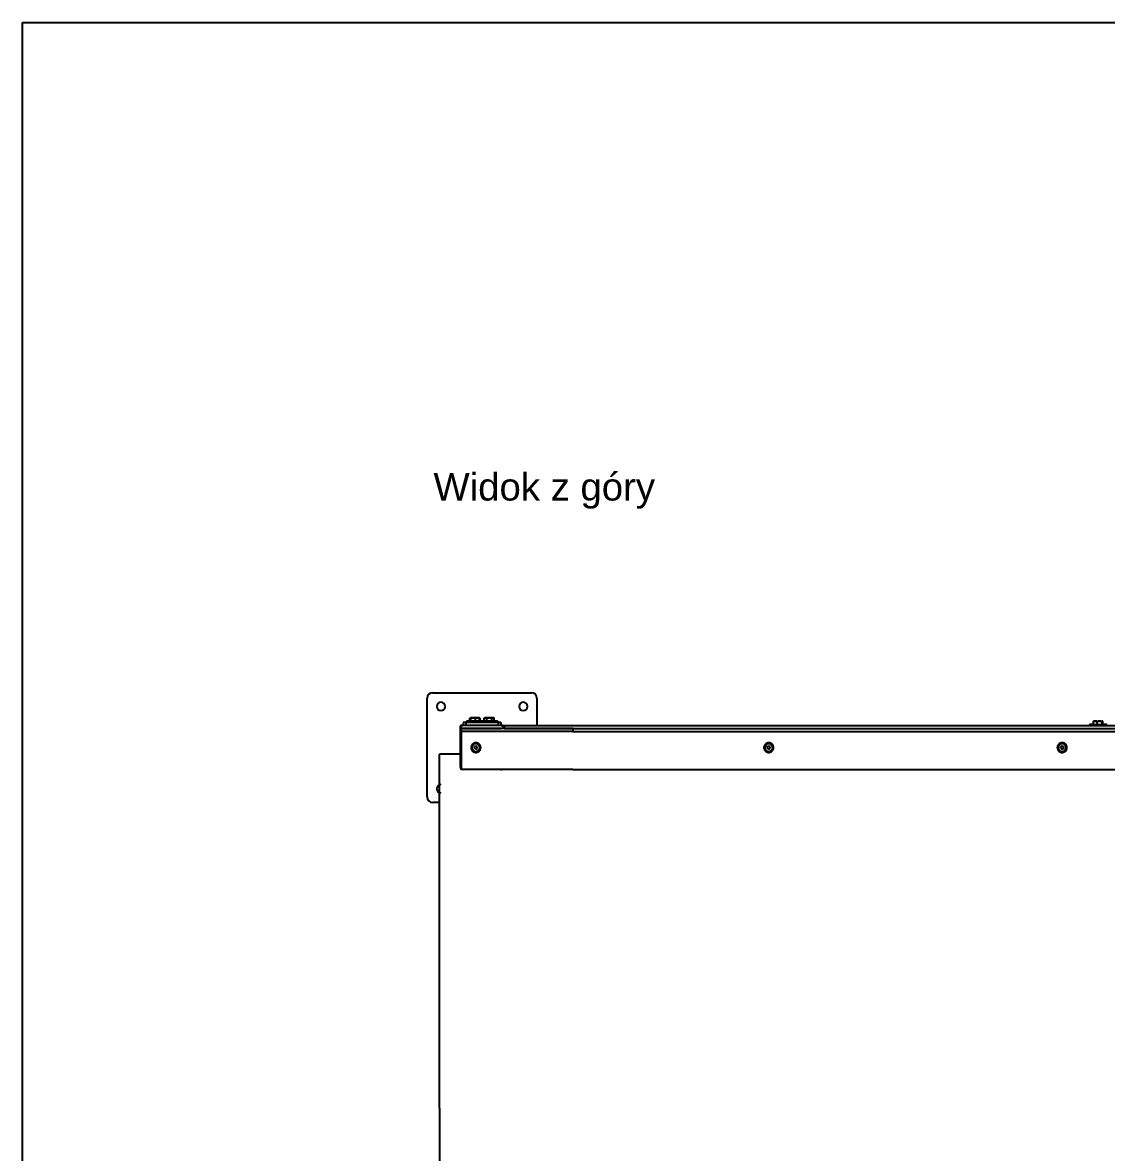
# Model space of a CAD drawing. Header units: millimetres. Extents: x 6404 to 14334, y 16216 to 24449.
# Drawn here: x 6404 to 8378, y 22391 to 24449 of the extents above; entities that cross this region are included whole.
import ezdxf

# ---------------------------------------------------------------- set-up
doc = ezdxf.new("R2010")
doc.units = ezdxf.units.MM
doc.header["$LTSCALE"] = 3
doc.layers.add('Default', color=7, linetype='Continuous')
doc.styles.get("Standard").update_dxf_attribs({"font": 'arial.ttf'})

msp = doc.modelspace()

# ---------------------------------------------------------------- linework, layer by layer
msp.add_lwpolyline([(6403.7, 24449), (14334, 24449), (14334, 16215.9), (6403.7, 16215.9)], close=True)
at = {"layer": 'Default'}
for p, q in [((7140.7, 23038.2), (7140.7, 23218.2)), ((7150.7, 23228.2), (7330.7, 23228.2)), ((7340.7, 23218.2), (7340.7, 23168.2)), ((7218.5, 23181.9), (7219.7, 23182.6)), ((7218.5, 23176.2), (7218.5, 23181.9)), ((7219.4, 23176.2), (7219.4, 23181.9)), ((7220.1, 23176.2), (7220.1, 23181.9)), ((7228.5, 23176.2), (7228.5, 23181.9)), ((7236.1, 23176.2), (7236.1, 23181.9)), ((7237, 23176.2), (7237, 23181.9)), ((7244.5, 23181.9), (7245.7, 23182.6)), ((7244.5, 23176.2), (7244.5, 23181.9)), ((7249.1, 23176.2), (7249.1, 23181.9)), ((7258.4, 23176.2), (7258.4, 23181.9)), ((7263, 23176.2), (7263, 23181.9)), ((8355, 23176.6), (8355.1, 23176.6)), ((8361.6, 23175.9), (8361.8, 23176.6)), ((8371.1, 23176.6), (8371.2, 23176.6)), ((7200.6, 23165.9), (7200.6, 23116.1)), ((7200.7, 23162.7), (7200.7, 23093.7)), ((7202.5, 23088.2), (7202.5, 23157.3)), ((7406, 23157.3), (7202.5, 23157.3)), ((7202.6, 23157.3), (7202.6, 23088.2)), ((7406.4, 23163.2), (7202.8, 23163.2)), ((7206.6, 23168.4), (7203.1, 23168.4)), ((7206.2, 23174.2), (7206.2, 23168.2)), ((7275.2, 23168.2), (7206.2, 23168.2)), ((7206.2, 23163.2), (7275.2, 23163.2)), ((7270, 23174.2), (7211, 23174.2)), ((7211, 23174.2), (7211, 23168.2)), ((7212.7, 23174.2), (7212.7, 23176.2)), ((7238.7, 23174.2), (7238.7, 23176.2)), ((7268.7, 23176.2), (7268.7, 23174.2)), ((7270, 23174.2), (7270, 23168.2)), ((7278.4, 23168.4), (7274.4, 23168.4)), ((7275.2, 23174.2), (7275.2, 23168.2)), ((7280.7, 23168.2), (9320.6, 23168.2)), ((7280.7, 23162.7), (9320.6, 23162.7)), ((7406, 23157.3), (9400.3, 23157.3)), ((7406.4, 23163.2), (9400.6, 23163.2)), ((8348.1, 23168.2), (8348.1, 23170.2)), ((8354.5, 23170.2), (8354.5, 23175.9)), ((8361.6, 23170.2), (8361.6, 23175.9)), ((8370.3, 23170.2), (8370.3, 23175.9)), ((8371.8, 23170.2), (8371.8, 23175.9)), ((7202.5, 23116.1), (7163.3, 23116.1)), ((7163.3, 22471.2), (7163.3, 23116.1)), ((7227, 23129.8), (7226.9, 23126.9)), ((7760.5, 23129.8), (7760.4, 23126.9)), ((7760.4, 23126.9), (7762.8, 23125.3)), ((8295.1, 23129.8), (8294.9, 23129.8)), ((8294.9, 23126.9), (8297.3, 23125.3)), ((8297.6, 23131.1), (8295.1, 23129.8)), ((7406, 23088.2), (7202.5, 23088.2)), ((7406.2, 23088.2), (7202.6, 23088.2)), ((7406, 23088.2), (9400.3, 23088.2)), ((7406.2, 23088.2), (9400.4, 23088.2)), ((7163.3, 23028.2), (7150.7, 23028.2)), ((7163.3, 22471.2), (7163.3, 22079.5))]:
    msp.add_line(p, q, dxfattribs=at)
for points in [[(7219.4, 23181.9, 0), (7219.5, 23182.2, 0), (7219.6, 23182.4, 0), (7219.6, 23182.5, 0), (7219.7, 23182.5, 0), (7219.7, 23182.6, 0), (7219.7, 23182.6, 0), (7219.7, 23182.6, 0), (7219.7, 23182.6, 0), (7219.7, 23182.6, 0), (7219.8, 23182.6, 0), (7219.8, 23182.6, 0), (7219.8, 23182.6, 0)], [(7224.3, 23182.6, 0), (7219.8, 23182.6, 0)], [(7219.8, 23182.6, 0), (7219.8, 23182.6, 0), (7219.8, 23182.6, 0), (7219.8, 23182.6, 0), (7219.8, 23182.6, 0), (7219.8, 23182.6, 0), (7219.8, 23182.6, 0), (7219.9, 23182.6, 0), (7219.9, 23182.5, 0), (7219.9, 23182.5, 0), (7220, 23182.2, 0), (7220.1, 23181.9, 0)], [(7220.1, 23181.9, 0), (7222.3, 23182.4, 0), (7224.3, 23182.6, 0)], [(7220.8, 23182.6, 0), (7221.4, 23182.6, 0), (7221.9, 23182.4, 0), (7222.5, 23182.2, 0), (7223.1, 23181.9, 0)], [(7223.1, 23181.9, 0), (7225.5, 23182.4, 0), (7227.7, 23182.6, 0)], [(7232.3, 23182.6, 0), (7224.3, 23182.6, 0)], [(7224.3, 23182.6, 0), (7226.3, 23182.4, 0), (7228.5, 23181.9, 0)], [(7227.7, 23182.6, 0), (7230, 23182.4, 0), (7232.4, 23181.9, 0)], [(7228.5, 23181.9, 0), (7230.4, 23182.4, 0), (7231.4, 23182.6, 0), (7232.3, 23182.6, 0)], [(7235.7, 23182.6, 0), (7235.7, 23182.6, 0), (7235.7, 23182.6, 0), (7235.7, 23182.6, 0), (7235.7, 23182.6, 0), (7235.7, 23182.6, 0), (7235.7, 23182.6, 0), (7235.7, 23182.6, 0), (7235.7, 23182.6, 0), (7235.7, 23182.6, 0), (7235.7, 23182.6, 0), (7235.7, 23182.6, 0), (7235.7, 23182.6, 0), (7235.7, 23182.6, 0), (7235.7, 23182.6, 0), (7235.7, 23182.6, 0), (7235.7, 23182.6, 0), (7235.7, 23182.6, 0), (7235.7, 23182.6, 0), (7235.7, 23182.6, 0), (7235.7, 23182.6, 0), (7235.7, 23182.6, 0), (7235.6, 23182.6, 0), (7235.3, 23182.6, 0), (7232.3, 23182.6, 0)], [(7232.3, 23182.6, 0), (7233.2, 23182.6, 0), (7234.1, 23182.4, 0), (7236.1, 23181.9, 0)], [(7236.1, 23181.9, 0), (7236, 23182.2, 0), (7235.9, 23182.4, 0), (7235.9, 23182.5, 0), (7235.8, 23182.5, 0), (7235.8, 23182.6, 0), (7235.8, 23182.6, 0), (7235.8, 23182.6, 0), (7235.8, 23182.6, 0), (7235.8, 23182.6, 0), (7235.7, 23182.6, 0), (7235.7, 23182.6, 0), (7235.7, 23182.6, 0)], [(7244.5, 23181.9, 0), (7245.1, 23182.2, 0), (7245.7, 23182.4, 0), (7246.3, 23182.6, 0), (7246.8, 23182.6, 0)], [(7246.8, 23182.6, 0), (7245.7, 23182.6, 0)], [(7246.8, 23182.6, 0), (7247.4, 23182.6, 0), (7247.9, 23182.4, 0), (7248.5, 23182.2, 0), (7249.1, 23181.9, 0)], [(7253.7, 23182.6, 0), (7246.8, 23182.6, 0)], [(7249.1, 23181.9, 0), (7251.5, 23182.4, 0), (7253.7, 23182.6, 0)], [(7253.7, 23182.6, 0), (7256, 23182.4, 0), (7258.4, 23181.9, 0)], [(7260.7, 23182.6, 0), (7253.7, 23182.6, 0)], [(7258.4, 23181.9, 0), (7259, 23182.2, 0), (7259.6, 23182.4, 0), (7260.1, 23182.6, 0), (7260.7, 23182.6, 0)], [(7263, 23181.9, 0), (7262.4, 23182.2, 0), (7261.8, 23182.4, 0), (7261.2, 23182.6, 0), (7260.7, 23182.6, 0)], [(7260.7, 23182.6, 0), (7261.2, 23182.6, 0), (7261.8, 23182.4, 0), (7262.4, 23182.2, 0), (7263, 23181.9, 0)], [(8358.1, 23176.6, 0), (8357.2, 23176.6, 0), (8356.3, 23176.4, 0), (8354.5, 23175.9, 0)], [(8354.5, 23175.9, 0), (8354.7, 23176.2, 0), (8354.8, 23176.3, 0), (8354.9, 23176.4, 0), (8355, 23176.5, 0), (8355.1, 23176.6, 0), (8355.1, 23176.6, 0), (8355.1, 23176.6, 0), (8355.2, 23176.6, 0), (8355.2, 23176.6, 0)], [(8355.2, 23176.6, 0), (8355.1, 23176.6, 0), (8355.1, 23176.6, 0), (8355.1, 23176.6, 0), (8355.1, 23176.6, 0), (8355.1, 23176.6, 0), (8355.1, 23176.6, 0), (8355.1, 23176.6, 0), (8355.1, 23176.6, 0), (8355.1, 23176.6, 0), (8355.1, 23176.6, 0), (8355.1, 23176.6, 0), (8355.1, 23176.6, 0), (8355.1, 23176.6, 0), (8355.1, 23176.6, 0), (8355.1, 23176.6, 0), (8355.1, 23176.6, 0), (8355.1, 23176.6, 0), (8355.1, 23176.6, 0), (8355.2, 23176.6, 0), (8355.2, 23176.6, 0), (8356.2, 23176.6, 0), (8358.1, 23176.6, 0)], [(8356, 23175.9, 0), (8358.2, 23176.4, 0), (8360.3, 23176.6, 0)], [(8361.6, 23175.9, 0), (8359.8, 23176.4, 0), (8358.9, 23176.6, 0), (8358.1, 23176.6, 0)], [(8358.1, 23176.6, 0), (8361.8, 23176.6, 0)], [(8366, 23176.6, 0), (8363.9, 23176.4, 0), (8361.6, 23175.9, 0)], [(8361.8, 23176.6, 0), (8366, 23176.6, 0)], [(8364.6, 23175.9, 0), (8366.5, 23176.4, 0), (8367.3, 23176.6, 0), (8368.2, 23176.6, 0)], [(8370.3, 23175.9, 0), (8368, 23176.4, 0), (8366, 23176.6, 0)], [(8366, 23176.6, 0), (8371, 23176.6, 0)], [(8371, 23176.6, 0), (8371, 23176.6, 0), (8370.9, 23176.6, 0), (8370.9, 23176.6, 0), (8370.8, 23176.6, 0), (8370.8, 23176.5, 0), (8370.7, 23176.5, 0), (8370.6, 23176.4, 0), (8370.5, 23176.3, 0), (8370.3, 23175.9, 0)], [(8371.8, 23175.9, 0), (8371.6, 23176.2, 0), (8371.5, 23176.3, 0), (8371.4, 23176.4, 0), (8371.3, 23176.5, 0), (8371.2, 23176.6, 0), (8371.2, 23176.6, 0), (8371.1, 23176.6, 0), (8371.1, 23176.6, 0), (8371, 23176.6, 0)], [(7202.8, 23163.2, 0), (7202.8, 23163.2, 0), (7202.8, 23163.2, 0), (7202.8, 23163.2, 0), (7202.8, 23163.2, 0), (7202.8, 23163.2, 0), (7202.8, 23163.2, 0), (7202.8, 23163.2, 0), (7202.8, 23163.2, 0), (7202.8, 23163.2, 0), (7202.8, 23163.2, 0), (7202.8, 23163.1, 0), (7202.8, 23163, 0), (7202.7, 23162.6, 0), (7202.5, 23157.3, 0)], [(7202.8, 23161.2, 0), (7202.8, 23161.2, 0), (7202.8, 23161.2, 0), (7202.8, 23161.2, 0), (7202.8, 23161.2, 0), (7202.8, 23161.2, 0), (7202.8, 23161.2, 0), (7202.8, 23161.2, 0), (7202.8, 23161.2, 0), (7202.8, 23161.2, 0), (7202.8, 23161.2, 0), (7202.8, 23161.2, 0), (7202.8, 23161.1, 0), (7202.7, 23160.8, 0), (7202.6, 23157.3, 0)], [(7205.7, 23162.7, 0), (7205.7, 23162.8, 0), (7205.8, 23162.8, 0), (7205.8, 23162.8, 0), (7205.8, 23162.9, 0), (7205.8, 23162.9, 0), (7205.8, 23163, 0), (7205.9, 23163, 0), (7205.9, 23163.1, 0), (7205.9, 23163.1, 0), (7206, 23163.1, 0), (7206, 23163.2, 0), (7206.1, 23163.2, 0), (7206.1, 23163.2, 0), (7206.2, 23163.2, 0), (7206.2, 23163.2, 0), (7206.2, 23163.2, 0)], [(7211, 23174.2, 0), (7206.2, 23174.2, 0)], [(7222, 23176.2, 0), (7213.9, 23176.2, 0), (7213, 23176.2, 0), (7212.8, 23176.2, 0), (7212.8, 23176.2, 0), (7212.7, 23176.2, 0), (7212.7, 23176.2, 0), (7212.7, 23176.2, 0), (7212.7, 23176.2, 0), (7212.7, 23176.2, 0), (7212.7, 23176.2, 0), (7212.7, 23176.2, 0), (7212.7, 23176.2, 0), (7212.7, 23176.2, 0), (7212.7, 23176.2, 0), (7212.7, 23176.2, 0), (7212.7, 23176.2, 0), (7212.7, 23176.2, 0), (7212.7, 23176.2, 0), (7212.7, 23176.2, 0), (7212.8, 23176.2, 0), (7212.8, 23176.2, 0), (7212.9, 23176.2, 0), (7213.8, 23176.2, 0), (7218, 23176.2, 0), (7233.5, 23176.2, 0)], [(7233.5, 23176.2, 0), (7241.6, 23176.2, 0), (7242.5, 23176.2, 0), (7242.7, 23176.2, 0), (7242.7, 23176.2, 0), (7242.7, 23176.2, 0), (7242.7, 23176.2, 0), (7242.7, 23176.2, 0), (7242.7, 23176.2, 0), (7242.7, 23176.2, 0), (7242.7, 23176.2, 0), (7242.7, 23176.2, 0), (7242.7, 23176.2, 0), (7242.7, 23176.2, 0), (7242.7, 23176.2, 0), (7242.7, 23176.2, 0), (7242.7, 23176.2, 0), (7242.7, 23176.2, 0), (7242.7, 23176.2, 0), (7242.7, 23176.2, 0), (7242.7, 23176.2, 0), (7242.7, 23176.2, 0), (7242.6, 23176.2, 0), (7241.7, 23176.2, 0), (7237.4, 23176.2, 0), (7222, 23176.2, 0)], [(7267.7, 23176.2, 0), (7264.7, 23176.2, 0), (7253.7, 23176.2, 0), (7243.5, 23176.2, 0), (7239, 23176.2, 0), (7238.8, 23176.2, 0), (7238.7, 23176.2, 0), (7238.7, 23176.2, 0), (7238.7, 23176.2, 0), (7238.7, 23176.2, 0), (7238.7, 23176.2, 0), (7238.7, 23176.2, 0), (7238.7, 23176.2, 0), (7238.7, 23176.2, 0), (7238.7, 23176.2, 0), (7238.7, 23176.2, 0), (7238.7, 23176.2, 0), (7238.7, 23176.2, 0), (7238.7, 23176.2, 0), (7238.7, 23176.2, 0), (7238.8, 23176.2, 0), (7238.8, 23176.2, 0), (7238.9, 23176.2, 0), (7239.8, 23176.2, 0)], [(7239.8, 23176.2, 0), (7242.8, 23176.2, 0), (7253.8, 23176.2, 0), (7264, 23176.2, 0), (7268.4, 23176.2, 0), (7268.7, 23176.2, 0), (7268.7, 23176.2, 0), (7268.7, 23176.2, 0), (7268.7, 23176.2, 0), (7268.7, 23176.2, 0), (7268.7, 23176.2, 0), (7268.7, 23176.2, 0), (7268.7, 23176.2, 0), (7268.7, 23176.2, 0), (7268.7, 23176.2, 0), (7268.7, 23176.2, 0), (7268.7, 23176.2, 0), (7268.7, 23176.2, 0), (7268.7, 23176.2, 0), (7268.7, 23176.2, 0), (7268.7, 23176.2, 0), (7268.7, 23176.2, 0), (7268.6, 23176.2, 0), (7267.7, 23176.2, 0)], [(7275.2, 23174.2, 0), (7275.2, 23174.2, 0), (7275.2, 23174.2, 0), (7275.2, 23174.2, 0), (7275.2, 23174.2, 0), (7275.2, 23174.2, 0), (7275.2, 23174.2, 0), (7275.2, 23174.2, 0), (7275.2, 23174.2, 0), (7275.2, 23174.2, 0), (7275.2, 23174.2, 0), (7275.2, 23174.2, 0), (7275.2, 23174.2, 0), (7275.2, 23174.2, 0), (7275.1, 23174.2, 0), (7273.7, 23174.2, 0), (7270, 23174.2, 0)], [(7275.2, 23163.2, 0), (7275.3, 23163.2, 0), (7275.3, 23163.2, 0), (7275.4, 23163.2, 0), (7275.4, 23163.2, 0), (7275.5, 23163.2, 0), (7275.5, 23163.1, 0), (7275.6, 23163.1, 0), (7275.6, 23163.1, 0), (7275.6, 23163, 0), (7275.7, 23163, 0), (7275.7, 23162.9, 0), (7275.7, 23162.9, 0), (7275.7, 23162.9, 0), (7275.7, 23162.8, 0), (7275.7, 23162.8, 0), (7275.7, 23162.7, 0)], [(7280.7, 23168.2, 0), (7280.7, 23168.2, 0), (7280.7, 23168.2, 0), (7280.7, 23168.2, 0), (7280.7, 23168.2, 0), (7280.7, 23168.2, 0), (7280.7, 23168.2, 0), (7280.7, 23168.2, 0), (7280.7, 23168.2, 0), (7280.7, 23168.2, 0), (7280.7, 23168.2, 0), (7280.7, 23168.2, 0), (7280.7, 23168.2, 0), (7280.7, 23168, 0), (7280.7, 23166.7, 0), (7280.7, 23162.7, 0)], [(7406.4, 23163.2, 0), (7406.4, 23163.2, 0), (7406.4, 23163.2, 0), (7406.4, 23163.2, 0), (7406.4, 23163.2, 0), (7406.3, 23163.2, 0), (7406.3, 23163.2, 0), (7406.3, 23163.2, 0), (7406.3, 23163.2, 0), (7406.3, 23163.2, 0), (7406.3, 23163.2, 0), (7406.3, 23163.1, 0), (7406.3, 23163, 0), (7406.2, 23162.6, 0), (7406, 23157.3, 0)], [(8354.5, 23170.2, 0), (8348.8, 23170.2, 0), (8348.3, 23170.2, 0), (8348.2, 23170.2, 0), (8348.1, 23170.2, 0), (8348.1, 23170.2, 0), (8348.1, 23170.2, 0), (8348.1, 23170.2, 0), (8348.1, 23170.2, 0), (8348.1, 23170.2, 0), (8348.1, 23170.2, 0), (8348.1, 23170.2, 0), (8348.1, 23170.2, 0), (8348.1, 23170.2, 0), (8348.1, 23170.2, 0), (8348.1, 23170.2, 0), (8348.1, 23170.2, 0), (8348.1, 23170.2, 0), (8348.1, 23170.2, 0), (8348.1, 23170.2, 0), (8348.1, 23170.2, 0), (8348.2, 23170.2, 0), (8348.4, 23170.2, 0), (8349.3, 23170.2, 0), (8353, 23170.2, 0), (8363.1, 23170.2, 0)], [(8363.1, 23170.2, 0), (8377.7, 23170.2, 0), (8378.1, 23170.2, 0), (8378.1, 23170.2, 0), (8378.1, 23170.2, 0), (8378.1, 23170.2, 0), (8378.1, 23170.2, 0), (8378.1, 23170.2, 0), (8378.1, 23170.2, 0), (8378.1, 23170.2, 0), (8378.1, 23170.2, 0), (8378.1, 23170.2, 0), (8378.1, 23170.2, 0), (8378.1, 23170.2, 0), (8378.1, 23170.2, 0), (8378.1, 23170.2, 0), (8378.1, 23170.2, 0), (8378.1, 23170.2, 0), (8378.1, 23170.2, 0), (8378.1, 23170.2, 0), (8378.1, 23170.2, 0), (8377.8, 23170.2, 0), (8376.8, 23170.2, 0), (8370.3, 23170.2, 0)], [(7227.2, 23119.8, 0), (7228.2, 23119.6, 0), (7229.1, 23119.5, 0), (7230.1, 23119.5, 0), (7231.1, 23119.6, 0), (7232.2, 23119.9, 0), (7233.2, 23120.3, 0), (7234.1, 23120.8, 0), (7235, 23121.5, 0), (7235.9, 23122.2, 0), (7236.6, 23123.1, 0), (7237.2, 23124, 0), (7237.6, 23125, 0), (7237.9, 23126, 0), (7238.1, 23127, 0), (7238.2, 23128, 0), (7238.2, 23129, 0), (7238, 23130, 0), (7237.8, 23131, 0), (7237.4, 23132, 0), (7236.8, 23133, 0), (7236.1, 23133.9, 0), (7235.4, 23134.7, 0), (7234.5, 23135.4, 0), (7233.5, 23136, 0), (7232.6, 23136.4, 0), (7231.6, 23136.7, 0), (7230.6, 23136.9, 0), (7229.6, 23137, 0), (7228.6, 23136.9, 0), (7227.6, 23136.8, 0), (7226.6, 23136.5, 0), (7225.6, 23136, 0)], [(7760.8, 23119.8, 0), (7761.8, 23119.6, 0), (7762.7, 23119.5, 0), (7763.7, 23119.5, 0), (7764.7, 23119.6, 0), (7765.8, 23119.9, 0), (7766.8, 23120.3, 0), (7767.7, 23120.8, 0), (7768.6, 23121.5, 0), (7769.4, 23122.3, 0), (7770.1, 23123.1, 0), (7770.7, 23124.1, 0), (7771.2, 23125, 0), (7771.5, 23126, 0), (7771.7, 23127, 0), (7771.8, 23128, 0), (7771.7, 23129, 0), (7771.6, 23130, 0), (7771.3, 23131, 0), (7770.9, 23132, 0), (7770.3, 23133, 0), (7769.7, 23133.9, 0), (7768.9, 23134.7, 0), (7768, 23135.4, 0), (7767.1, 23135.9, 0), (7766.1, 23136.4, 0), (7765.1, 23136.7, 0), (7764.1, 23136.9, 0), (7763.2, 23137, 0), (7762.2, 23136.9, 0), (7761.2, 23136.8, 0), (7760.2, 23136.5, 0), (7759.2, 23136.1, 0)], [(8295.1, 23119.8, 0), (8296.1, 23119.6, 0), (8297.1, 23119.5, 0), (8298.1, 23119.5, 0), (8299.1, 23119.6, 0), (8300.1, 23119.9, 0), (8301.1, 23120.2, 0), (8302.1, 23120.8, 0), (8303, 23121.4, 0), (8303.9, 23122.2, 0), (8304.6, 23123.1, 0), (8305.2, 23124, 0), (8305.7, 23125, 0), (8306, 23126, 0), (8306.2, 23127, 0), (8306.3, 23128, 0), (8306.2, 23129, 0), (8306.1, 23130, 0), (8305.8, 23131, 0), (8305.4, 23132, 0), (8304.8, 23133, 0), (8304.2, 23133.9, 0), (8303.4, 23134.7, 0), (8302.5, 23135.4, 0), (8301.5, 23136, 0), (8300.6, 23136.4, 0), (8299.6, 23136.7, 0), (8298.6, 23136.9, 0), (8297.6, 23137, 0), (8296.6, 23136.9, 0), (8295.6, 23136.7, 0), (8294.5, 23136.4, 0), (8293.5, 23136, 0)], [(7222.3, 23123.2, 0), (7222.9, 23122.5, 0), (7223.5, 23121.9, 0), (7224.1, 23121.3, 0), (7224.9, 23120.8, 0)], [(7226.9, 23129.8, 0), (7226.7, 23126.9, 0)], [(7226.7, 23126.9, 0), (7229.1, 23125.3, 0)], [(7229.4, 23131.1, 0), (7226.9, 23129.8, 0)], [(7229.1, 23125.3, 0), (7231.7, 23126.6, 0)], [(7231.9, 23129.5, 0), (7229.4, 23131.1, 0)], [(7231.7, 23126.6, 0), (7231.9, 23129.5, 0)], [(7760.4, 23129.8, 0), (7760.3, 23126.9, 0)], [(7760.3, 23126.9, 0), (7762.7, 23125.3, 0)], [(7763, 23131.1, 0), (7760.4, 23129.8, 0)], [(7762.7, 23125.3, 0), (7765.2, 23126.6, 0)], [(7765.4, 23129.5, 0), (7763, 23131.1, 0)], [(7765.2, 23126.6, 0), (7765.4, 23129.5, 0)], [(8288.8, 23128.7, 0), (8288.8, 23127.3, 0), (8289.1, 23125.8, 0)], [(8294.9, 23129.8, 0), (8294.8, 23126.9, 0)], [(8294.8, 23126.9, 0), (8297.2, 23125.3, 0)], [(8297.5, 23131.1, 0), (8294.9, 23129.8, 0)], [(8297.2, 23125.3, 0), (8299.8, 23126.6, 0)], [(8299.9, 23129.5, 0), (8297.5, 23131.1, 0)], [(8299.8, 23126.6, 0), (8299.9, 23129.5, 0)]]:
    msp.add_polyline3d(points, dxfattribs=at)
for points in [[(7260.7, 23182.6, 0), (7261.7, 23182.6, 0)], [(7220.7, 23128.7, 0), (7220.7, 23127.9, 0), (7220.8, 23127.1, 0), (7220.9, 23126.2, 0), (7221.1, 23125.4, 0), (7221.5, 23124.6, 0), (7221.9, 23123.8, 0), (7222.4, 23123.1, 0), (7222.9, 23122.4, 0), (7223.6, 23121.7, 0), (7224.3, 23121.1, 0), (7225, 23120.7, 0), (7225.8, 23120.3, 0), (7226.6, 23119.9, 0), (7227.4, 23119.7, 0), (7228.2, 23119.5, 0), (7229, 23119.5, 0), (7229.7, 23119.5, 0), (7230.6, 23119.5, 0), (7231.4, 23119.7, 0), (7232.2, 23119.9, 0), (7233, 23120.2, 0), (7233.8, 23120.6, 0), (7234.6, 23121.1, 0), (7235.3, 23121.7, 0), (7235.9, 23122.3, 0), (7236.5, 23123, 0), (7237, 23123.8, 0), (7237.4, 23124.6, 0), (7237.7, 23125.4, 0), (7237.9, 23126.2, 0), (7238.1, 23127, 0), (7238.1, 23127.8, 0), (7238.2, 23128.5, 0), (7238.1, 23129.4, 0), (7237.9, 23130.2, 0), (7237.7, 23131, 0), (7237.4, 23131.8, 0), (7237, 23132.6, 0), (7236.5, 23133.4, 0), (7235.9, 23134.1, 0), (7235.3, 23134.7, 0), (7234.6, 23135.3, 0), (7233.8, 23135.8, 0), (7233.1, 23136.2, 0), (7232.3, 23136.5, 0), (7231.5, 23136.7, 0), (7230.7, 23136.9, 0), (7229.9, 23136.9, 0), (7229.1, 23137, 0), (7228.3, 23136.9, 0), (7227.5, 23136.7, 0), (7226.6, 23136.5, 0), (7225.8, 23136.2, 0), (7225, 23135.8, 0), (7224.3, 23135.3, 0), (7223.6, 23134.7, 0), (7222.9, 23134.1, 0), (7222.4, 23133.4, 0), (7221.9, 23132.6, 0), (7221.5, 23131.9, 0), (7221.2, 23131.1, 0), (7220.9, 23130.3, 0), (7220.8, 23129.5, 0)], [(7222.4, 23128.6, 0), (7222.4, 23127.9, 0), (7222.5, 23127.3, 0), (7222.6, 23126.6, 0), (7222.8, 23126, 0), (7223.1, 23125.3, 0), (7223.4, 23124.7, 0), (7223.8, 23124.1, 0), (7224.2, 23123.5, 0), (7224.7, 23123, 0), (7225.3, 23122.6, 0), (7225.9, 23122.2, 0), (7226.5, 23121.8, 0), (7227.1, 23121.6, 0), (7227.8, 23121.4, 0), (7228.4, 23121.3, 0), (7229.1, 23121.2, 0), (7229.7, 23121.2, 0), (7230.3, 23121.3, 0), (7231, 23121.4, 0), (7231.7, 23121.6, 0), (7232.3, 23121.8, 0), (7232.9, 23122.2, 0), (7233.5, 23122.6, 0), (7234.1, 23123, 0), (7234.6, 23123.5, 0), (7235.1, 23124.1, 0), (7235.5, 23124.7, 0), (7235.8, 23125.3, 0), (7236, 23125.9, 0), (7236.2, 23126.6, 0), (7236.3, 23127.2, 0), (7236.4, 23127.8, 0), (7236.4, 23128.5, 0), (7236.4, 23129.1, 0), (7236.2, 23129.8, 0), (7236, 23130.4, 0), (7235.8, 23131.1, 0), (7235.5, 23131.7, 0), (7235.1, 23132.3, 0), (7234.6, 23132.9, 0), (7234.1, 23133.4, 0), (7233.5, 23133.9, 0), (7233, 23134.3, 0), (7232.3, 23134.6, 0), (7231.7, 23134.8, 0), (7231.1, 23135, 0), (7230.4, 23135.1, 0), (7229.8, 23135.2, 0), (7229.2, 23135.2, 0), (7228.5, 23135.2, 0), (7227.9, 23135, 0), (7227.2, 23134.8, 0), (7226.5, 23134.6, 0), (7225.9, 23134.3, 0), (7225.3, 23133.9, 0), (7224.7, 23133.4, 0), (7224.2, 23132.9, 0), (7223.8, 23132.3, 0), (7223.4, 23131.7, 0), (7223.1, 23131.1, 0), (7222.8, 23130.5, 0), (7222.6, 23129.8, 0), (7222.5, 23129.2, 0)], [(7754.2, 23128.7, 0), (7754.2, 23127.9, 0), (7754.3, 23127.1, 0), (7754.4, 23126.2, 0), (7754.7, 23125.4, 0), (7755, 23124.6, 0), (7755.4, 23123.8, 0), (7755.9, 23123.1, 0), (7756.5, 23122.4, 0), (7757.1, 23121.7, 0), (7757.8, 23121.1, 0), (7758.5, 23120.7, 0), (7759.3, 23120.3, 0), (7760.1, 23119.9, 0), (7760.9, 23119.7, 0), (7761.7, 23119.5, 0), (7762.5, 23119.5, 0), (7763.3, 23119.5, 0), (7764.1, 23119.5, 0), (7764.9, 23119.7, 0), (7765.7, 23119.9, 0), (7766.6, 23120.2, 0), (7767.3, 23120.6, 0), (7768.1, 23121.1, 0), (7768.8, 23121.7, 0), (7769.4, 23122.3, 0), (7770, 23123, 0), (7770.5, 23123.8, 0), (7770.9, 23124.6, 0), (7771.2, 23125.4, 0), (7771.5, 23126.2, 0), (7771.6, 23127, 0), (7771.7, 23127.8, 0), (7771.7, 23128.5, 0), (7771.6, 23129.4, 0), (7771.5, 23130.2, 0), (7771.2, 23131, 0), (7770.9, 23131.8, 0), (7770.5, 23132.6, 0), (7770, 23133.4, 0), (7769.4, 23134.1, 0), (7768.8, 23134.7, 0), (7768.1, 23135.3, 0), (7767.4, 23135.8, 0), (7766.6, 23136.2, 0), (7765.8, 23136.5, 0), (7765, 23136.7, 0), (7764.2, 23136.9, 0), (7763.4, 23136.9, 0), (7762.6, 23137, 0), (7761.8, 23136.9, 0), (7761, 23136.7, 0), (7760.2, 23136.5, 0), (7759.4, 23136.2, 0), (7758.6, 23135.8, 0), (7757.8, 23135.3, 0), (7757.1, 23134.7, 0), (7756.5, 23134.1, 0), (7755.9, 23133.4, 0), (7755.4, 23132.6, 0), (7755, 23131.9, 0), (7754.7, 23131.1, 0), (7754.5, 23130.3, 0), (7754.3, 23129.5, 0)], [(7756, 23128.6, 0), (7756, 23127.9, 0), (7756, 23127.3, 0), (7756.1, 23126.6, 0), (7756.3, 23126, 0), (7756.6, 23125.3, 0), (7756.9, 23124.7, 0), (7757.3, 23124.1, 0), (7757.8, 23123.5, 0), (7758.3, 23123, 0), (7758.8, 23122.6, 0), (7759.4, 23122.2, 0), (7760, 23121.8, 0), (7760.7, 23121.6, 0), (7761.3, 23121.4, 0), (7762, 23121.3, 0), (7762.6, 23121.2, 0), (7763.2, 23121.2, 0), (7763.9, 23121.3, 0), (7764.5, 23121.4, 0), (7765.2, 23121.6, 0), (7765.8, 23121.8, 0), (7766.5, 23122.2, 0), (7767.1, 23122.6, 0), (7767.6, 23123, 0), (7768.1, 23123.5, 0), (7768.6, 23124.1, 0), (7769, 23124.7, 0), (7769.3, 23125.3, 0), (7769.6, 23125.9, 0), (7769.8, 23126.6, 0), (7769.9, 23127.2, 0), (7769.9, 23127.8, 0), (7769.9, 23128.5, 0), (7769.9, 23129.1, 0), (7769.8, 23129.8, 0), (7769.6, 23130.4, 0), (7769.3, 23131.1, 0), (7769, 23131.7, 0), (7768.6, 23132.3, 0), (7768.2, 23132.9, 0), (7767.6, 23133.4, 0), (7767.1, 23133.9, 0), (7766.5, 23134.3, 0), (7765.9, 23134.6, 0), (7765.2, 23134.8, 0), (7764.6, 23135, 0), (7763.9, 23135.1, 0), (7763.3, 23135.2, 0), (7762.7, 23135.2, 0), (7762, 23135.2, 0), (7761.4, 23135, 0), (7760.7, 23134.8, 0), (7760.1, 23134.6, 0), (7759.4, 23134.3, 0), (7758.8, 23133.9, 0), (7758.3, 23133.4, 0), (7757.8, 23132.9, 0), (7757.3, 23132.3, 0), (7756.9, 23131.7, 0), (7756.6, 23131.1, 0), (7756.3, 23130.5, 0), (7756.2, 23129.8, 0), (7756, 23129.2, 0)], [(8288.7, 23128.7, 0), (8288.7, 23127.9, 0), (8288.8, 23127.1, 0), (8289, 23126.2, 0), (8289.2, 23125.4, 0), (8289.5, 23124.6, 0), (8289.9, 23123.8, 0), (8290.4, 23123.1, 0), (8291, 23122.4, 0), (8291.6, 23121.7, 0), (8292.3, 23121.1, 0), (8293.1, 23120.7, 0), (8293.8, 23120.3, 0), (8294.6, 23119.9, 0), (8295.4, 23119.7, 0), (8296.2, 23119.5, 0), (8297, 23119.5, 0), (8297.8, 23119.5, 0), (8298.6, 23119.5, 0), (8299.4, 23119.7, 0), (8300.3, 23119.9, 0), (8301.1, 23120.2, 0), (8301.9, 23120.6, 0), (8302.6, 23121.1, 0), (8303.3, 23121.7, 0), (8304, 23122.3, 0), (8304.5, 23123, 0), (8305, 23123.8, 0), (8305.4, 23124.6, 0), (8305.7, 23125.4, 0), (8306, 23126.2, 0), (8306.1, 23127, 0), (8306.2, 23127.8, 0), (8306.2, 23128.5, 0), (8306.1, 23129.4, 0), (8306, 23130.2, 0), (8305.8, 23131, 0), (8305.4, 23131.8, 0), (8305, 23132.6, 0), (8304.5, 23133.4, 0), (8304, 23134.1, 0), (8303.3, 23134.7, 0), (8302.6, 23135.3, 0), (8301.9, 23135.8, 0), (8301.1, 23136.2, 0), (8300.3, 23136.5, 0), (8299.5, 23136.7, 0), (8298.7, 23136.9, 0), (8297.9, 23136.9, 0), (8297.1, 23137, 0), (8296.3, 23136.9, 0), (8295.5, 23136.7, 0), (8294.7, 23136.5, 0), (8293.9, 23136.2, 0), (8293.1, 23135.8, 0), (8292.3, 23135.3, 0), (8291.6, 23134.7, 0), (8291, 23134.1, 0), (8290.4, 23133.4, 0), (8289.9, 23132.6, 0), (8289.5, 23131.9, 0), (8289.2, 23131.1, 0), (8289, 23130.3, 0), (8288.8, 23129.5, 0)], [(8290.5, 23128.6, 0), (8290.5, 23127.9, 0), (8290.5, 23127.3, 0), (8290.7, 23126.6, 0), (8290.8, 23126, 0), (8291.1, 23125.3, 0), (8291.4, 23124.7, 0), (8291.8, 23124.1, 0), (8292.3, 23123.5, 0), (8292.8, 23123, 0), (8293.3, 23122.6, 0), (8293.9, 23122.2, 0), (8294.6, 23121.8, 0), (8295.2, 23121.6, 0), (8295.8, 23121.4, 0), (8296.5, 23121.3, 0), (8297.1, 23121.2, 0), (8297.7, 23121.2, 0), (8298.4, 23121.3, 0), (8299, 23121.4, 0), (8299.7, 23121.6, 0), (8300.4, 23121.8, 0), (8301, 23122.2, 0), (8301.6, 23122.6, 0), (8302.2, 23123, 0), (8302.7, 23123.5, 0), (8303.1, 23124.1, 0), (8303.5, 23124.7, 0), (8303.8, 23125.3, 0), (8304.1, 23125.9, 0), (8304.3, 23126.6, 0), (8304.4, 23127.2, 0), (8304.5, 23127.8, 0), (8304.5, 23128.5, 0), (8304.4, 23129.1, 0), (8304.3, 23129.8, 0), (8304.1, 23130.4, 0), (8303.8, 23131.1, 0), (8303.5, 23131.7, 0), (8303.1, 23132.3, 0), (8302.7, 23132.9, 0), (8302.2, 23133.4, 0), (8301.6, 23133.9, 0), (8301, 23134.3, 0), (8300.4, 23134.6, 0), (8299.7, 23134.8, 0), (8299.1, 23135, 0), (8298.5, 23135.1, 0), (8297.8, 23135.2, 0), (8297.2, 23135.2, 0), (8296.6, 23135.2, 0), (8295.9, 23135, 0), (8295.2, 23134.8, 0), (8294.6, 23134.6, 0), (8294, 23134.3, 0), (8293.4, 23133.9, 0), (8292.8, 23133.4, 0), (8292.3, 23132.9, 0), (8291.8, 23132.3, 0), (8291.4, 23131.7, 0), (8291.1, 23131.1, 0), (8290.9, 23130.5, 0), (8290.7, 23129.8, 0), (8290.6, 23129.2, 0)]]:
    msp.add_polyline3d(points, close=True, dxfattribs=at)
for centre, radius, start, end in [((7150.7, 23218.2), 10, 90, 180), ((7330.7, 23218.2), 10, 0, 90), ((7165.7, 23203.2), 7.5, 90, 270), ((7165.7, 23203.2), 7.5, 270, 90), ((7315.7, 23203.2), 7.5, 90, 270), ((7315.7, 23203.2), 7.5, 270, 90), ((7203.1, 23165.9), 2.5, 90, 180), ((7206.2, 23162.7), 5.5, 90, 180), ((7206.2, 23162.7), 5.5, 90, 180), ((7275.2, 23162.7), 5.5, 0, 90), ((7278.4, 23165.9), 2.5, 0, 90), ((7206.2, 23093.7), 5.5, 180, 270), ((7275.2, 23093.7), 5.5, 270, 300.6192), ((7165.7, 23053.2), 7.5, 90, 270), ((7150.7, 23038.2), 10, 180, 270), ((7150.7, 23038.2), 10, 180, 270)]:
    msp.add_arc(centre, radius, start, end, dxfattribs=at)

# ---------------------------------------------------------------- texts
at = {"insert": (7152.2, 23628.3), "char_height": 50, "attachment_point": 1}
msp.add_mtext_dynamic_manual_height_columns('Widok z góry', width=1167.306, gutter_width=1, heights=[0], dxfattribs=at)

doc.saveas('drawing.dxf')
